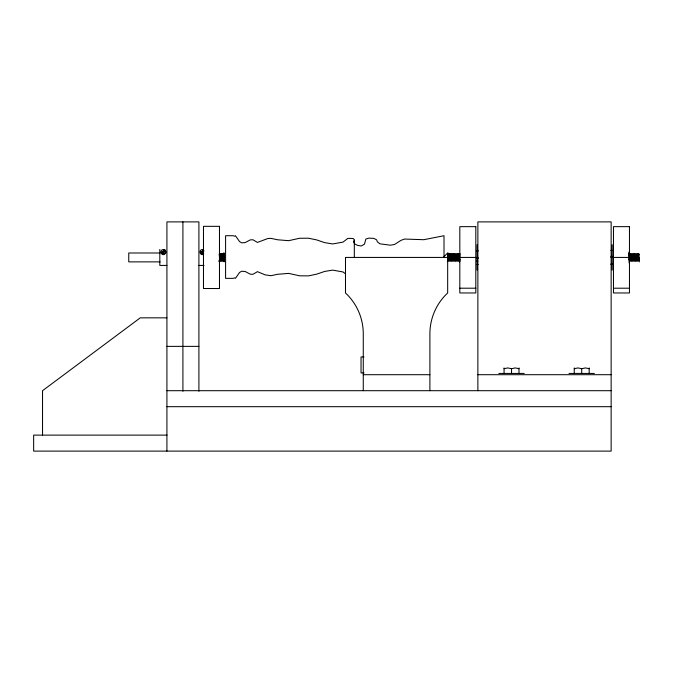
<?xml version="1.0" encoding="UTF-8"?>
<svg xmlns="http://www.w3.org/2000/svg" width="673" height="673" viewBox="0 0 673 673"><rect width="100%" height="100%" fill="white"/><g stroke="black" fill="none" stroke-linecap="round" stroke-linejoin="round"><path stroke-width="1.01" d="M459.987 259.021L459.819 261.688M628.91 259.652L629.356 252.989L629.524 254.285M224.059 260.779L224.016 261.368L223.722 253.199M219.709 254.285C220.307 250.011 220.071 264.842 220.668 260.569M219.39 260.569L219.23 261.873L219.07 260.569M220.988 254.285C221.585 250.011 221.35 264.842 221.947 260.569M222.267 254.285C222.864 250.011 222.628 264.842 223.226 260.569M223.545 254.285L223.722 253.183M447.444 261.629L448.109 252.989L448.277 254.285M459.995 253.578L459.44 261.629M629.112 255.429L629.112 251.963M629.112 262.891L629.112 259.425M459.381 254.251L458.776 260.72M629.962 254.251L629.465 261.688M631.299 254.251L630.685 260.72M632.628 254.251L632.023 260.72M633.966 254.251L633.352 260.72M635.295 254.251L634.689 260.72M636.633 254.251L636.019 260.72M637.962 254.251L637.348 260.72M639.291 254.251L638.736 260.602M345.451 273.835L343.062 271.968L332.698 270.117L324.63 271.446L316.655 274.163L308.528 275.871L299.636 275.812L288.641 273.389L277.478 274.306L271.017 275.711L265.044 274.828L257.439 271.656L252.93 274.315L250.255 274.189L245.199 271.497L241.691 271.227L239.546 272.472L235.449 278.361L234.81 277.84L233.085 278.361L225.59 278.361L225.59 235.718L233.085 235.718L234.81 236.24L235.449 235.718L239.546 241.607L241.691 242.844L245.199 242.583L250.255 239.891L252.93 239.765L257.439 242.423L267.955 238.478L271.017 238.368L277.478 239.765L288.641 240.682L299.636 238.259L308.528 238.208L316.655 239.908L324.63 242.633L332.698 243.954L343.062 242.103L347.848 238.377L352.038 238.427L353.527 238.696L354.318 240.11L353.561 241.834L354.604 243.878L357.548 245.351L361.216 245.99L364.488 244.156L365.826 239.1L368.728 238.124L373.801 238.368L376.602 239.824L377.435 241.893L379.917 243.811L390.475 245.199L394.588 244.442L400.982 240.362L404.515 239.05L423.797 239.706L444.012 235.718L444.012 257.036M219.179 254.083L219.92 260.779M220.458 254.083L221.198 260.779M221.737 254.083L222.477 260.779M223.015 254.083L223.764 260.779M448.782 254.142L448.109 260.72M450.111 254.142L449.446 260.72M451.44 254.142L450.775 260.72M452.778 254.142L452.113 260.72M453.442 260.72L454.166 254.251M454.771 260.72L455.495 254.251M456.109 260.72L456.832 254.251M457.438 260.72L458.162 254.251M629.356 260.72L628.893 252.989M161.688 253.284L164.204 249.624L161.688 253.284L162.74 253.814L165.255 250.163L165.886 251.542L165.508 252.484A2.414 1.91 0 0 1 162.74 253.275L162.74 253.814M162.74 253.275L165.255 250.163M200.781 253.284L203.296 249.624L200.781 253.284L201.833 253.814L203.717 251.483M201.833 253.814L203.717 250.936M443.961 256.691L447.671 252.989L447.671 292.965A55.884 55.884 0 0 0 429.896 333.833L429.896 390.693M504.06 368.703L507.795 367.929L511.53 368.703L515.257 367.929L518.992 368.703M574.254 368.703L577.981 367.929L581.716 368.703L585.443 367.929L589.178 368.703M476.82 250.381L477.872 250.381A4.492 4.492 0 0 1 478.158 250.373M612.203 250.381L611.143 250.381A4.492 4.492 0 0 0 610.857 250.373M476.82 251.433L477.872 251.433M160.149 252.989L128.753 252.989L128.753 261.873L160.149 261.873M610.857 256.371L612.203 256.371M447.671 257.431L345.493 257.431L345.493 292.965A55.884 55.884 0 0 1 363.269 333.833L363.269 390.693M459.819 257.431L475.811 257.431M476.82 257.431L478.158 257.431M610.857 257.431L612.203 257.431M613.473 257.431L629.465 257.431M476.82 258.482L478.158 258.482M476.82 261.099L477.872 261.099M611.143 263.421L612.203 263.421M476.82 264.481L477.872 264.481A5.283 5.283 0 0 0 478.158 264.472M612.203 264.481L611.143 264.481A5.283 5.283 0 0 1 610.857 264.472M166.921 265.423L159.812 265.423L159.812 249.431M198.905 265.423L203.978 265.423M459.819 288.204L475.811 288.204M613.473 288.204L629.465 288.204M166.921 317.841L140.262 317.841L42.534 390.693L42.534 435.12M166.921 346.368L198.905 346.368M364.026 356.934L361.039 356.934L361.039 372.926L364.026 372.926M498.819 373.431L524.233 373.431M569.013 373.431L594.419 373.431M363.269 374.701L429.896 374.701M477.872 374.701L611.143 374.701M166.921 390.693L611.143 390.693M166.921 406.685L611.143 406.685M166.997 435.12L33.65 435.12L33.65 451.112L611.143 451.112L611.143 221.888L477.872 221.888L477.872 390.693M203.296 250.171L203.869 250.381M164.204 250.171L165.255 250.701M628.784 253.578L629.465 254.058M165.255 251.349L165.886 252.619L164.582 254.394A2.339 2.162 0 0 1 162.74 254.545A2.414 2.229 0 0 1 161.343 253.427A2.414 1.91 0 0 1 161.175 251.954M639.35 261.873L639.014 257.431M459.44 261.873L459.272 260.569M638.854 254.285C638.223 250.011 638.475 264.842 637.853 260.569M637.516 254.285C636.894 250.011 637.146 264.842 636.515 260.569M636.187 254.285C635.564 250.011 635.808 264.842 635.186 260.569M634.849 254.285C634.227 250.011 634.479 264.842 633.857 260.569M633.52 254.285C632.898 250.011 633.142 264.842 632.519 260.569M632.191 254.285C631.56 250.011 631.812 264.842 631.19 260.569M630.853 254.285C630.231 250.011 630.483 264.842 629.852 260.569M458.936 254.285C458.313 250.011 458.565 264.842 457.943 260.569M457.606 254.285C456.984 250.011 457.228 264.842 456.605 260.569M456.277 254.285C455.646 250.011 455.899 264.842 455.276 260.569M454.94 254.285C454.317 250.011 454.569 264.842 453.939 260.569M453.61 254.285C452.988 250.011 453.232 264.842 452.609 260.569M452.273 254.285C451.65 250.011 451.903 264.842 451.28 260.569M450.944 254.285C450.321 250.011 450.565 264.842 449.943 260.569M449.614 254.285C448.984 250.011 449.236 264.842 448.613 260.569M612.203 244.711L612.203 270.125M589.178 367.929L589.178 373.431M581.716 368.703L581.716 373.431M574.254 367.929L574.254 373.431M518.992 367.929L518.992 373.431M511.53 368.703L511.53 373.431M504.06 367.929L504.06 373.431M477.081 244.711L477.081 270.125M354.318 240.11L354.318 257.036M224.168 252.989L224.168 261.873M198.905 391.265L198.905 221.888L166.921 221.888L166.921 451.112M182.913 221.888L182.913 391.265M203.675 253.149A2.414 1.91 0 0 1 201.833 253.275M200.781 252.745A2.414 1.91 0 0 1 200.268 250.869L200.537 250.423A2.414 1.91 0 0 1 203.296 249.624M203.675 254.394A2.339 2.162 0 0 1 201.833 254.545A2.414 2.229 0 0 1 200.436 253.427A2.414 1.91 0 0 1 200.268 251.954M161.688 252.745A2.414 1.91 0 0 1 161.175 250.869L161.444 250.423A2.414 1.91 0 0 1 164.204 249.624M219.474 226.33L203.482 226.33L203.482 288.524L219.474 288.524L219.474 226.33M475.811 226.65L459.819 226.65L459.819 292.965L475.811 292.965L475.811 226.65M629.465 226.65L613.473 226.65L613.473 292.965L629.465 292.965L629.465 226.65"/></g></svg>
